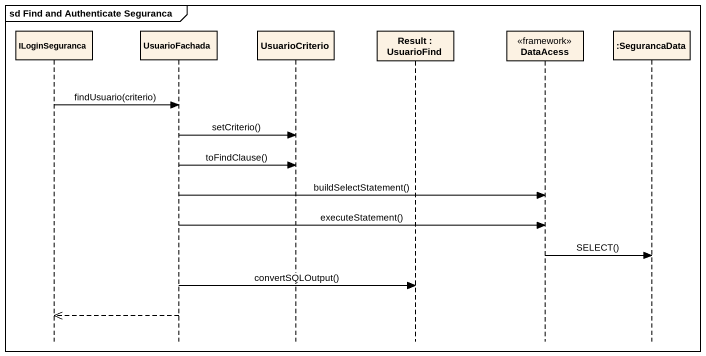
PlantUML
@startuml
mainframe sd Find and Authenticate Seguranca
hide footbox
participant ILoginSeguranca
participant UsuarioFachada
participant UsuarioCriterio
participant "Result : UsuarioFind" as Result
participant DataAcess <<framework>>
participant ":SegurancaData" as SegurancaData

ILoginSeguranca -> UsuarioFachada : findUsuario(criterio)
UsuarioFachada -> UsuarioCriterio : setCriterio()
UsuarioFachada -> UsuarioCriterio : toFindClause()
UsuarioFachada -> DataAcess : buildSelectStatement()
UsuarioFachada -> DataAcess : executeStatement()
DataAcess -> SegurancaData : SELECT()
UsuarioFachada -> Result : convertSQLOutput()
UsuarioFachada -->> ILoginSeguranca
@enduml
